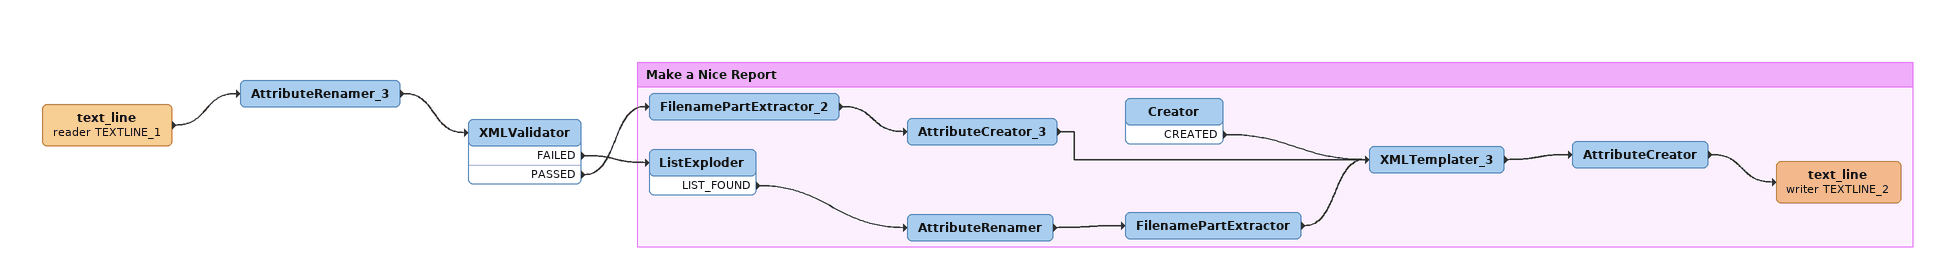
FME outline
text_line (reader TEXTLINE_1)
    -> AttributeRenamer_3
AttributeRenamer_3
    -> XMLValidator
XMLValidator
    FAILED -> ListExploder
    PASSED -> FilenamePartExtractor_2

Bookmark: Make a Nice Report
FilenamePartExtractor_2
    -> AttributeCreator_3
AttributeCreator_3
    -> XMLTemplater_3
ListExploder
    LIST_FOUND -> AttributeRenamer
AttributeRenamer
    -> FilenamePartExtractor
FilenamePartExtractor
    -> XMLTemplater_3
Creator
    CREATED -> XMLTemplater_3
XMLTemplater_3
    -> AttributeCreator
AttributeCreator
    -> text_line (writer TEXTLINE_2)
text_line (writer TEXTLINE_2)
